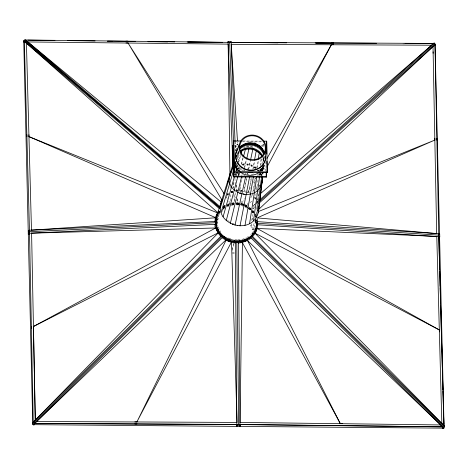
<?xml version="1.0" encoding="UTF-8"?>
<svg xmlns="http://www.w3.org/2000/svg" width="468" height="468" viewBox="0 0 468 468"><rect width="100%" height="100%" fill="white"/><g stroke="black" fill="none" stroke-linecap="round" stroke-linejoin="round"><path stroke-width="0.35" stroke-dasharray="2.34 1.75" d="M217.088 219.556L217.158 218.977L217.047 219.51M217.661 216.83L217.105 221.545L217.55 224.242M236.785 148.555L236.135 148.631L235.983 149.772M236.1 148.719L236.299 149.157M238.797 204.756L238.177 204.674L238.358 203.568L238.978 203.65M238.405 203.615L238.469 203.042L238.241 204.101L238.873 204.183M247.028 165.198L247.209 164.093L247.829 164.174L247.648 165.28L247.028 165.198L247.186 164.637M247.209 164.093L247.098 165.034L247.636 165.105L247.783 164.204M262.612 145.162L263.227 145.595L263.572 144.413L262.776 144.401L262.612 145.162L263.578 144.612M262.776 144.401L263.414 145.367M256.008 223.218L255.721 219.176M263.794 167.345L264.051 165.222M263.794 167.456L264.063 165.567A15.064 13.964 12.1 0 1 263.32 167.638M261.735 175.757L261.916 174.342M262.367 170.797L262.548 169.381L261.881 169.018L259.681 171.756M261.945 175.828L262.127 174.412M262.747 169.457L262.571 170.873L262.776 169.439M262.835 168.749L263.104 166.626M255.961 223.774L256.406 220.258M262.87 168.714L263.139 166.544M262.232 171.025L262.782 166.696M263.425 161.641L263.794 158.757L263.268 157.628M257.546 200.795L257.371 204.943M257.64 200.076L258.781 191.418M259.447 186.369L259.641 184.93M261.162 173.388L260.875 175.553L260.044 173.774M261.542 170.492L261.922 167.602M262.402 163.993L263.069 158.933L263.794 158.757L264.291 161.782M256.014 213.782L256.201 212.361M256.575 209.506L256.856 207.371M256.95 206.657L257.418 203.094M257.786 200.245L257.973 198.818M258.348 195.969L258.535 194.542M259.564 186.703L259.752 185.293M261.045 175.389L261.232 173.973M261.606 171.142L261.881 169.018L262.963 166.462M259.828 175.149L260.027 173.704M259.424 175.225L259.834 172.329M260.032 170.902L260.331 168.784M260.828 165.251L261.817 158.19M259.173 175.354L259.377 173.915M256.154 193.185L255.241 199.543L254.381 198.526M256.563 190.359L258.605 176.231M258.71 175.523L259.015 173.406M260.138 165.619L261.056 159.249M253.597 191.084L255.633 178.308M257.33 167.684L258.547 160.062M252.708 193.132L252.246 195.975L251.146 195.191M252.825 192.418L255.136 178.179M256.756 168.228L257.997 160.582M250.017 193.272L248.859 192.447L251.486 178.086M253.2 168.755L254.639 160.887M251.246 177.787L248.391 193.231L246.478 192.483M252.802 169.363L254.247 161.542M245.846 192.231L243.933 191.482L246.788 177.91M247.537 174.342L247.835 172.914M248.584 169.34L250.38 160.793M246.852 177.811L244.167 190.611L246.847 191.658M247.595 174.254L247.894 172.832M248.643 169.281L250.427 160.77M214.385 227.144L214.689 225.728M216.936 224.441L219.217 213.812A19.592 18.164 12.1 0 1 219.966 212.665M219.866 211.472L219.983 210.939M223.681 206.897L223.452 207.956L223.844 208.418L224.558 207.014L224.166 206.546L223.681 206.897L224.073 207.365M224.049 207.131L223.54 207.833L223.879 208.237L224.301 207.938L223.961 207.535M223.844 208.418L224.166 206.546M227.934 193.612L228.208 194.606L227.723 194.957L228.267 194.068L227.934 193.612L227.448 193.963L227.84 194.431L228.326 194.08L227.928 193.664L227.331 194.495M235.158 167.755L235.755 166.877L236.036 167.866L235.544 168.217L235.158 167.755L235.755 166.877M235.24 167.632L235.661 167.328L236.001 167.731L235.579 168.035L235.328 167.234L235.544 168.217M229.683 203.668L227.717 204.545L229.653 203.808M227.922 205.458L228.15 204.399L228.717 204.177L228.741 205.78L228.173 205.996L227.922 205.458L228.501 205.159L228.717 205.627L228.22 205.821L228.004 205.347M228.173 205.996L228.15 204.399M228.22 205.821L228.091 204.949M228.717 204.177L228.741 205.78M231.613 192.038L232.11 191.851L232.327 192.319L231.83 192.512L231.613 192.038L232.198 191.447L232.356 192.471L231.783 192.687L231.642 191.617L232.216 191.4L232.467 191.939L231.894 192.161L231.642 191.617M228.717 205.627L228.805 205.224M231.783 192.687L231.701 191.64M232.356 192.471L232.216 191.4M233.058 204.715L233.193 203.083L233.058 204.715L233.678 204.645L233.807 203.013L231.672 203.27M233.678 204.645L233.661 203.586M236.352 190.798L237.001 190.318L237.095 190.897M233.585 204.071L233.807 203.013M233.743 204.083L233.122 204.545L233.041 204.048L233.573 203.984M236.884 190.845L237.001 190.318L237.048 190.862M243.53 164.104L242.91 164.566L242.927 165.239L243.547 165.169L243.565 164.057L242.945 164.133L242.833 164.66L243.612 164.601L242.991 165.069M242.927 165.239L242.945 164.133M243.448 164.59L243.565 164.057M237.276 198.619L237.44 204.071L235.89 203.878L240.008 204.212M237.241 198.976L237.44 204.071L237.446 202.989L240.148 203.34M238.177 204.674L238.393 203.615M241.318 190.897L241.231 191.301L241.342 190.353L241.16 191.459L241.225 190.88L241.892 191.008M247.244 164.133L247.157 164.537L247.695 164.607M247.648 165.28L247.829 164.174M243.108 205.306L241.231 204.569L244.378 198.438M241.359 201.334L241.47 203.656L243.442 204.422M232.28 249.462L233.649 243.085M232.303 250.421L233.824 243.337M251.029 166.146L251.369 165.081L251.954 165.309L251.614 166.374L251.029 166.146L251.392 165.134L251.111 166L251.614 166.198L251.954 165.309M251.614 166.374L251.702 165.795M243.284 205.341L243.395 204.814M247.981 207.774L246.232 206.528L248.122 202.972M255.171 168.386L255.276 167.801L254.779 167.497L255.148 167.041L255.651 167.398L255.171 168.386L254.668 168.03L254.838 167.491M255.148 167.041L255.037 167.567L255.54 167.93M257.862 170.182L257.687 170.709L258.201 170.258M250.86 207.856L249.731 209.02L250.555 209.611L248.028 207.581M250.819 208.044L249.736 209.02L250.474 208.201L249.415 207.447M254.481 198.046L254.592 197.519M260.138 174.541L260.822 173.798L260.138 174.541L259.886 174.002L260.46 173.786L260.705 174.324M252.31 211.554L252.392 211.15L251.971 211.454L252.451 211.162L252.34 211.688M260.77 173.774L260.185 174.365L260.272 173.961M263.326 165.379L263.232 165.824L263.964 166.011L262.829 168.708M256.429 220.802L255.809 220.873L255.943 219.235L253.662 229.607L252.667 229.846L250.608 225.436L250.912 224.014M251.673 220.475L253.042 214.098L252.264 213.174M253.662 229.607L251.497 224.956L251.802 223.54M252.562 219.995L253.323 216.456M257.043 201.568L256.985 202.117L256.739 201.497M255.019 216.011L254.996 214.414L255.967 215.444M252.667 229.846L254.487 221.346M256.406 220.639L255.873 220.703L255.879 219.796L255.961 220.299M255.481 227.191L255.61 226.588L254.82 228.466M244.536 167.281L246.379 159.512M239.347 190.166L242.617 176.301M243.922 170.756L244.413 168.679M244.577 167.983L246.566 159.565M241.821 175.74L242.161 174.336M238.616 175.412L239.16 173.33M239.879 170.545L240.423 168.462M243.091 158.196L241.33 164.988C246.466 163.882 252.076 165.064 256.09 168.527M238.44 175.728L239.16 172.967M238.083 175.547L238.633 173.47M238.183 175.301L239.095 171.838M239.277 171.148L240.183 167.69M242.763 157.874L241.09 164.227C246.507 163.063 252.41 164.309 256.639 167.959M243.547 204.001L241.523 203.206L241.277 204.142L246.028 206.002L248.379 207.675M235.293 175.605L235.673 174.248M236.621 170.849L237.001 169.492M235 175.541L235.591 173.435M236.381 170.633L237.943 165.052M238.715 162.314L240.634 155.47M234.813 175.284L235.392 173.242M236.159 170.522L236.545 169.159L235.228 166.333M234.544 174.821L234.942 173.423M235.737 170.633L237.516 164.379M237.709 163.695L240.423 154.153M222.206 211.53L224.254 204.551M226.307 197.572L227.126 194.776M235.082 167.667L235.691 165.59L235.123 162.139M235.176 165.959L236.2 162.484M237.229 159.015L239.078 152.767L236.34 156.78M235.205 163.332L235.825 161.255M236.866 157.798L238.528 152.264L236.983 154.183M236.463 156.856L236.878 155.505L236.211 155.142M218.696 213.466L219.521 210.775M235.936 149.479L236.328 149.198M218.714 214.326L219.51 212.449M217.632 217.567L219.217 213.812M254.025 230.344L254.551 229.092M250.836 197.8L252.878 193.922M255.598 188.756L257.295 185.527M265.116 170.668L266.134 168.726M247.613 192.717L250.491 187.639M253.363 182.555L255.522 178.741M257.324 175.564L258.038 174.295M259.839 171.118L261.635 167.942M246.028 206.002L246.525 205.165L248.695 206.71M219.205 212.062L220.059 210.998M254.668 168.03L255.072 167.497L255.51 167.807L255.189 168.205L254.75 167.895M218.731 212.788L220.873 210.132M255.282 167.86L255.651 167.398M260.612 171.779L262.548 169.381M250.749 234.714L251.608 233.643M252.041 233.111L253.328 231.502M248.964 208.096L250.14 208.933L250.86 208.254L249.233 207.096M253.182 205.762L255.195 203.949M255.739 203.463L257.365 202M253.539 205.592L255.171 204.13M255.709 203.638L257.341 202.17M253.328 206.991L254.405 206.002M256.575 204.042L257.663 203.065M252.498 209.079L254.662 207.125M252.843 208.915L254.475 207.447M250.07 202.679L252.275 200.766M254.481 198.853L255.586 197.894M235.439 166.959L237.124 165.742M236.147 167.339L235.661 167.69L235.269 167.222M235.422 167.965L237.563 166.421M227.331 193.898L228.454 193.091M226.886 195.372L228.179 194.472L227.84 194.068M224.149 206.107L225.172 205.37L224.113 206.265M223.341 206.879L225.436 205.37M223.575 207.225L225.266 206.008M223.458 207.786L224.558 207.014M223.417 207.979L224.541 207.166M223.657 207.88L224.798 207.067M224.447 207.54L223.956 207.891L223.569 207.423L224.055 207.078L224.447 207.54L223.967 207.839L223.628 207.435M246.771 237.58L248.473 236.352M250.608 225.436L251.497 224.956M230.894 191.781L232.871 191.026M231.531 192.149L232.105 191.933M231.917 192.108L232.415 191.915M231.332 192.594L232.584 192.12M227.805 204.288L229.648 203.586M227.676 204.896L230.747 203.726M228.402 204.937L228.969 204.721M226.939 205.692L229.396 204.756M226.898 205.885L229.355 204.949M242.102 239.359L246.104 237.832M236.317 190.277L237.738 190.119M231.537 203.042L234.193 202.738M231.642 203.404L234.333 203.1M231.373 203.65L233.889 203.364M233.128 203.644L233.906 203.592M231.888 203.972L234.047 203.726M231.882 204.142L233.766 203.925M231.841 204.335L233.789 204.118L233.696 203.539L233.082 203.609L233.175 204.188M255.832 219.767L256.446 219.697M255.791 220.2L256.324 220.141M256.493 220.241L255.715 220.293L255.809 220.873M237.785 239.856L240.663 239.528M227.752 204.399L229.185 204.34M402.907 43.881L404.37 43.893M243.091 140.979L261.688 141.137M234.345 141.664L239.353 141.705M242.213 141.728L262.244 141.898M234.252 145.449L236.399 145.466M260.717 145.671L264.291 145.7M234.801 146.209L237.662 146.232M246.25 146.303L252.685 146.361M261.273 146.431L264.133 146.455M232.339 252.305L234.333 252.316M247.098 164.619L247.724 164.707M239.16 189.955L241.307 190.236M241.289 190.798L241.827 190.868M239.183 190.862L243.933 191.482M236.182 202.509L241.523 203.206M237.416 203.124L240.119 203.481M236.053 203.112L240.055 203.638M236.205 203.475L238.382 203.761M235.89 203.872L238.908 204.229M239.23 204.305L241.231 204.569M238.247 204.516L238.785 204.586M234.889 239.657L237.065 239.938M232.362 253.346L234.363 253.609M241.5 203.521L246.73 205.709L245.413 205.195M254.27 142.582L255.75 143.161M251.257 165.614L251.837 165.842M251.146 165.619L251.725 165.847M243.378 174.816L245.203 175.529M247.519 191.921L248.859 192.447M244.027 204.188L246.525 205.165M241.394 203.814L244.518 205.037M245.144 205.282L248.561 207.318M244.401 205.598L241.272 204.376L244.132 204.534L247.443 207.166M245.027 205.844L246.279 206.335M243.734 205.551L246.232 206.528M232.052 223.177L234.597 224.172M228.6 237.949L231.993 239.277M249.087 208.178L253.334 212.735M247.9 208.032L250.017 209.535L249.853 210.29L248.795 209.541M249.38 207.599L250.439 208.354M249.105 207.704L250.731 208.863M248.403 208.073L250.567 209.617M246.899 207.318L245.899 206.61A19.592 18.164 12.1 0 0 243.922 205.668M246.735 208.079L245.735 207.365A19.592 18.164 12.1 0 0 238.832 205.066M227.471 220.323L229.677 221.891M249.772 208.827L250.614 209.436M252.779 210.547L254.013 212.016M252.158 211.273L253.516 212.887M258.576 169.989L259.483 171.066M258.196 170.282L258.535 170.685L258.623 170.288L258.114 170.99L257.774 170.586M258.172 170.358L258.564 170.82L258.681 170.293L258.19 170.644L257.804 170.176M257.926 170.457L259.219 171.99M238.124 169.919L239.522 171.586M235.644 167.404L236.036 167.866M238.586 171.598L236.545 169.159L237.188 168.813L235.691 165.59M254.27 196.952L256.072 199.093M252.539 210.255L253.802 211.758M252.743 210.699L253.978 212.168M252.831 211.361L254.089 212.864M251.948 211.226L253.51 213.121M252.036 211.951L253.206 213.344M227.506 193.968L227.846 194.372M227.419 194.372L227.758 194.776M223.938 207.605L224.33 208.073M219.937 230.683L220.849 231.765M250.146 208.927L250.965 209.904M226.407 197.28L227.191 198.508M228.758 200.965L229.934 202.808M260.805 173.482L261.682 175.36M260.682 174.178L260.465 173.71L259.968 173.897L260.185 174.365M256.938 200.965L257.517 202.205M256.85 201.047L257.096 201.585M255.031 214.005L255.575 215.163M255.054 215.748L255.592 216.912M255.007 215.947L256.09 218.269M218.176 226.898L219.644 230.051M263.069 158.933L263.636 162.384M256.441 220.387L256.675 221.803M243.442 164.502L243.547 165.169M236.381 190.388L236.48 190.967M217.661 224.915L217.883 226.266M237.522 141.669L237.615 143.126M238.13 151.129L238.879 162.77M239.113 166.409L239.487 172.23M239.534 172.955L239.674 175.143M240.423 186.785L240.798 192.605M235.041 141.318L235.427 151.263M235.86 162.414L236.2 171.142M236.317 174.055L236.375 175.506M236.732 184.772L236.972 190.786M235 141.506L235.369 150.965M235.819 162.601L236.135 170.604M236.276 174.242L236.334 175.699M236.703 185.152L236.931 190.973M234.737 173.031L234.819 175.219M234.936 178.138L235.164 183.977M235.503 192.74L235.702 197.847M233.567 182.561L233.772 187.849M234.018 194.22L234.339 202.398M233.503 182.216L233.731 188.037M234.012 195.314L234.357 204.042M266.093 161.431L266.181 164.999M265.918 161.472L266.134 170.756M230.092 185.89L230.121 188.083M230.209 194.659L230.309 201.965M262.139 167.825A14.303 13.262 12.1 0 1 259.939 170.557M253.627 173.95A14.303 13.262 12.1 0 1 251.187 174.33M248.707 174.312A14.303 13.262 12.1 0 1 247.467 174.149M246.25 173.885A14.303 13.262 12.1 0 1 245.056 173.529M237.077 167A14.303 13.262 12.1 0 1 235.416 161.636M235.784 157.5A14.303 13.262 12.1 0 1 239.335 151.568M263.326 157.734A14.303 13.262 12.1 0 1 263.858 160.489M264.484 164.882A15.333 14.221 12.1 0 1 263.63 167.216M263.039 168.31A15.333 14.221 12.1 0 1 261.126 170.802M238.598 170.609A15.333 14.221 12.1 0 1 235.158 165.227M237.715 151.79A15.333 14.221 12.1 0 1 238.592 150.883M243.477 147.829A15.333 14.221 12.1 0 1 245.355 147.244M246.648 146.987A15.333 14.221 12.1 0 1 253.27 147.315M263.888 156.306A15.333 14.221 12.1 0 1 264.315 157.494M263.607 165.666A15.333 14.221 12.1 0 1 258.137 170.838M242.851 170.709A15.333 14.221 12.1 0 1 235.527 161.986M245.039 170.668A14.303 13.262 12.1 0 1 240.341 167.743M264.233 156.452A14.303 13.262 12.1 0 1 264.461 158.541M222.23 210.062A19.592 18.164 12.1 0 1 224.406 208.301M226.834 206.874A19.592 18.164 12.1 0 1 229.495 205.803M230.876 205.417A19.592 18.164 12.1 0 1 233.731 204.931M235.913 204.838A19.592 18.164 12.1 0 1 238.101 204.972M255.592 220.516A19.592 18.164 12.1 0 1 255.873 223.236M255.048 214.543A20.633 19.13 12.1 0 1 256.054 216.912M254.574 229.759A19.592 18.164 12.1 0 1 253.633 231.572M217.053 220.112A19.592 18.164 12.1 0 1 217.24 218.755M218.726 214.25A19.592 18.164 12.1 0 1 220.124 211.91M223.441 208.389A19.592 18.164 12.1 0 1 224.564 207.546M226.998 206.119A19.592 18.164 12.1 0 1 229.653 205.048M231.034 204.662A19.592 18.164 12.1 0 1 233.895 204.177M236.077 204.083A19.592 18.164 12.1 0 1 243.237 205.405M255.61 219.082A19.592 18.164 12.1 0 1 256.031 222.481M262.642 168.936A15.064 13.964 12.1 0 1 261.185 170.925M238.189 170.732A15.064 13.964 12.1 0 1 235.252 165.912M236.983 153.679A15.064 13.964 12.1 0 1 238.627 151.819M263.221 156.575A15.064 13.964 12.1 0 1 264.315 160.114M262.899 166.702A14.303 13.262 12.1 0 1 260.272 170.82M239.089 170.639A14.303 13.262 12.1 0 1 237.282 168.369M236.913 167.755A14.303 13.262 12.1 0 1 235.217 161.7M236.322 156.294A14.303 13.262 12.1 0 1 238.674 152.82M262.367 156.517A14.303 13.262 12.1 0 1 263.695 161.249M236.352 156.406A14.303 13.262 12.1 0 1 236.399 155.019M248.42 142.178A15.058 13.964 12.1 0 1 251.685 142.137M248.549 169.1A14.227 13.192 12.1 0 1 247.338 168.843M237.095 159.395A14.227 13.192 12.1 0 1 236.638 157.347M228.606 204.709L228.033 204.925L228.285 205.464L228.858 205.247L228.606 204.709"/><path stroke-width="0.7" d="M215.777 222.903L216.421 215.11L217.866 213.624M240.113 422.592L242.418 242.442L242.143 241.465L236.831 242.085L228.618 241.312L222.154 236.328L216.783 230.402L215.818 222.715L29.496 231.678L33.24 422.159L218.802 232.327L216.637 227.676L215.649 227.974L33.439 326.512L35.258 420.159M237.305 242.213L238.376 241.897L239.973 426.418L240.16 424.453L237.077 424.429L236.861 425.43L236.884 426.389L235.287 241.874L236.276 242.208M256.294 230.882L256.792 222.095M266.081 147.824L265.292 159.834A15.064 13.964 12.1 0 1 245.261 168.989A15.064 13.964 12.1 0 1 237.539 148.97M233.28 163.344L216.655 216.573C210.612 244.156 256.417 250.538 257.201 221.885M216.315 220.369L216.427 219.428L216.245 220.533M262.653 176.869L258.318 212.77C251.088 237.177 211.366 223.798 222.154 200.047M229.466 177.39L229.531 176.816L229.419 177.343M243.723 193.717L243.652 194.296L244.273 194.372M258.313 211.074L258.377 210.553M261.887 181.508L261.828 182.011L262.016 181.075L261.834 182.181L261.951 181.648M258.318 212.77L262.595 177.249M262.337 179.373C261.32 204.762 220.217 195.121 230.923 171.984M263.004 173.897C261.325 172.359 264.326 172.862 262.308 173.523M256.493 217.094L261.559 177.179M253.516 220.797L259.629 176.588M249.59 223.622L256.844 176.571M258.225 159.19L259.237 152.937L259.763 152.439M244.98 225.383L253.463 176.541M254.516 160.109L256.236 150.795C251.246 148.227 244.694 148.315 240.236 151.93M240.008 225.956L249.573 176.986M250.532 160.085L252.948 148.754M221.797 202.574L24.991 39.528L23.575 40.868L23.4 41.681L24.143 42.366L24.318 41.553M24.283 41.477L25.734 39.991L229.636 42.372L433.503 43.436L434.134 42.986L435.614 44.355L434.731 45.841L434.983 44.799L435.614 44.355M25.705 40.137L220.112 206.698M26.395 43.284L23.575 40.868M27.811 41.944L228.162 44.138L229.952 175.658M28.22 231.227L28.396 230.414L29.466 230.233L215.947 221.458M28.396 230.414L28.291 234.105L29.32 234.117L29.431 230.385M31.491 230.285L26.424 43.132L218.351 213.127M31.555 233.169L215.649 227.974L217.918 232.836L220.767 236.422M34.012 422.692L222.165 236.34L222.955 237.118L221.516 235.562L33.269 422.007L32.386 423.645L33.866 425.014L34.573 424.341L34.749 423.376L36.773 421.37L226.494 239.417L231.455 241.57L236.129 242.184M33.866 425.014L34.749 423.376L222.996 236.925M36.738 421.522L237.06 422.417L231.496 241.377M227.857 42.395L228.027 41.582L231.116 41.611L235.041 141.318M228.062 42.506L228.027 41.582M230.94 42.424L231.116 41.611M231.215 44.314L431.537 45.209L433.503 43.436L434.983 44.799L438.756 235.135L443.904 425.634M215.374 217.679L217.444 212.683L218.802 210.986M214.929 221.452L215.403 217.544L28.975 136.633L28.928 134.72M217.409 212.835L28.975 136.633M214.999 224.33L215.619 228.109M216.362 217.93L217.515 215.104M217.749 214.695L217.86 214.168L217.638 214.701M240.944 140.962L233.789 140.897L233.631 141.652L234.351 172.376L267.257 172.651L266.696 141.178L263.835 141.155M216.017 224.336L28.466 233.292M216.468 224.353L216.45 225.459M221.926 201.205L222.013 200.801M216.637 227.676C218.053 232.52 221.539 236.662 225.909 239.224M217.766 229.671L217.877 229.144M218.129 229.683L218.246 229.156M229.431 177.735L229.572 176.857L229.484 177.261M230.373 173.891L230.56 173.452M217.883 232.988L33.439 326.512M220.557 233.468L220.674 232.941M233.38 176.91L232.818 145.431L233.38 176.91L266.286 177.185L266.345 172.148M234.351 172.376L233.789 140.897M222.247 237.785C225.652 240.423 230.841 242.646 235.269 243.015M224.324 237.03L224.435 236.504M224.815 237.334L224.716 237.919L224.213 237.563M225.962 240.435L136.913 421.896L231.215 242.482M226.494 239.417L231.455 241.57M229.478 239.768L228.975 239.575L228.805 240.119L229.033 239.587M234.766 240.529L234.655 241.055L234.035 240.973M236.79 242.278L238.621 424.441L442.523 426.822L443.939 425.482L254.422 232.625L256.365 228.015L439.329 329.946L439.382 331.859M238.352 243.044C242.793 242.757 247.946 240.651 251.141 238.031M239.312 241.09L239.429 240.558M239.815 241.546L239.932 241.014M442.441 426.974L442.266 427.787L443.009 428.472L444.425 427.132L444.6 426.319L251.854 235.819C252.106 238.113 230.929 245.893 246.402 240.02M242.389 242.576L340.3 423.616L342.348 423.634M244.975 239.704L245.092 239.171M244.969 241.599L247.057 239.593L340.3 423.616M266.696 141.178L266.818 154.077M247.057 239.593L251.205 236.767L251.854 235.819M247.549 240.616L440.458 424.786L443.184 427.658L443.009 428.472M240.131 424.605L442.523 426.822L250.398 237.346L251.252 236.574L443.231 426.155M252.65 234.094L252.562 234.491L252.884 234.094M252.556 236.691C255.54 233.514 257.804 228.653 257.757 224.693M254.381 232.818L256.324 230.736M255.259 229.934L255.376 229.402M255.376 229.928L255.604 228.87L255.019 228.641M256.909 223.254L438.756 235.135M256.739 224.681L439.78 236.773L439.604 237.586L438.575 237.574M257.687 221.809L257.201 218.527M255.276 233.304L439.329 329.946M257.312 228.46L436.784 236.445L441.845 423.599M431.502 45.361L260.547 193.588M432.982 46.724L434.983 44.799L258.839 203.364M433.965 43.799L434.134 42.986M436.685 233.713L433.011 46.572L258.57 209.506M438.691 233.848L439.709 233.895L439.78 236.773M440.429 424.938L240.142 422.44M235 225.295L245.659 176.477M246.899 158.149L249.052 148.245M230.309 223.458L241.652 176.442M243.623 156.16L245.39 149.374M226.249 220.568L237.721 176.933M241.213 153.416L241.979 150.673M223.096 216.813L234.427 176.647M221.071 212.454L233.31 171.317M220.305 207.792L233.321 165.526M227.565 183.029L228.63 179.601M229.905 175.482L230.97 172.048M232.233 167.983L233.28 164.607M236.124 152.334L239.347 144.319M216.655 216.573L218.322 212.618M240.336 192.845L240.113 193.383L239.528 193.155M260.857 185.463L261.08 184.93M255.236 229.882L255.604 228.87M267.152 166.789L331.391 44.688L333.438 44.7M267.029 158.412L331.391 44.688M263.221 169.065C265.409 168.474 262.267 167.708 263.975 169.164M251.205 236.767L254.422 232.625M443.184 427.658L444.6 426.319M259.529 200.047L433.503 43.436L404.984 43.442M259.307 201.609L434.245 44.121M237.013 144.77C239.177 144.296 235.971 143.495 237.662 144.858M236.603 173.306C238.768 172.832 235.562 172.031 237.253 173.388M221.323 234.111L220.837 234.462L220.446 234M257.763 217.602L434.866 140.067L258.219 211.624M237.656 168.708L237.972 168.673M218.018 230.215L218.585 229.993M244.29 240.447L244.863 240.23M237.457 242.196L240.219 241.874M31.52 230.133L216.403 217.737M242.143 241.465L244.998 241.453M286.656 42.822L228.091 42.354L232.888 165.298M315.145 42.974L376.5 43.29M238.621 424.441L34.749 423.376L33.269 422.007M34.72 423.522L237.048 424.581M331.315 42.904L333.368 42.916M107.757 41.383L112.139 41.418M147.941 41.722L167.661 41.886M188.118 42.062L222.458 42.354M231.221 42.424L277.98 42.822M315.97 43.144L333.503 43.29M254.996 145.624L257.856 145.647M234.515 171.616L267.421 171.896M233.544 176.155L266.444 176.43M134.866 421.879L136.925 421.896M134.883 423.891L136.943 423.909M237.06 425.576L240.142 425.605M444.085 428.144L32.772 424.663L23.774 42.132M125.886 41.166L127.939 41.184M125.956 42.945L128.01 42.962M340.312 425.628L342.371 425.646M27.893 40.166L54.926 40.482M67.345 40.628L95.103 40.95M107.523 41.096L135.281 41.424M148.432 41.576L174.734 41.886M187.147 42.026L214.911 42.354M257.441 221.656L438.721 233.696L439.651 269.55M257.821 217.959L436.714 233.561M237.937 168.661C239.517 168.041 236.609 167.684 238.072 168.714M257.833 210.506L258.371 210.577M258.4 210.676L257.862 210.606L258.435 210.717M237.206 225.471L237.826 225.553M233.918 241.506L234.538 241.587M254.089 143.261C257.675 144.261 260.764 146.502 262.893 149.538M232.409 224.16L232.994 224.388M228.922 239.593L229.501 239.821M258.927 146.104L260.471 147.198L262.8 149.976A14.303 13.262 12.1 0 1 264.297 153.2M257.792 151.398L259.336 152.492L261.665 155.271A14.303 13.262 12.1 0 1 262.367 156.517M257.698 151.837L259.243 152.931L261.571 155.709M256.236 150.795L259.237 152.937L260.436 154.358M224.295 237.428L224.734 237.738M219.252 208.512L24.318 41.33L29.496 231.678M32.555 422.832L34.035 424.201M261.665 148.625L260.471 147.198L257.464 145.062A14.303 13.262 12.1 0 0 239.335 148.058M260.53 153.919L259.336 152.492L256.329 150.351L252.86 148.994A14.303 13.262 12.1 0 0 240.259 151.404M224.055 193.588L128.004 42.962L222.171 200.357M258.646 206.786L258.863 208.114M216.128 225.026L216.362 226.459M231.245 44.162L237.475 140.944M229.636 42.372L233.678 146.022M439.692 271.007L440.107 286.322M440.148 287.785L440.587 303.831M440.628 305.288L441.517 338.112M441.558 339.569L442.933 389.897M442.968 391.353L443.389 406.669M443.43 408.131L443.863 424.178M441.342 330.069L441.388 331.987M26.869 134.819L26.916 136.744M435.07 44.881L439.516 233.953M439.587 236.878L444.033 425.95M436.831 138.288L436.872 140.207M434.825 138.154L434.866 140.072M266.988 161.22L267.257 172.651M266.169 172.189L266.286 177.185M31.379 326.6L31.426 328.524M433.081 51.837L433.111 53.299M31.59 233.017L35.293 420.007M240.417 150.643A14.303 13.262 12.1 0 1 262.53 155.756M259.208 172.464A15.333 14.221 12.1 0 1 240.066 171.908M252.533 172.581A15.333 14.221 12.1 0 1 248.543 172.546M239.628 147.812A15.333 14.221 12.1 0 1 241.71 146.314M242.272 145.998A15.333 14.221 12.1 0 1 263.273 151.398M263.601 151.942A15.333 14.221 12.1 0 1 264.198 153.077M239.903 148.923A14.303 13.262 12.1 0 1 263.665 154.422M257.072 222.487A20.633 19.13 12.1 0 1 232.368 240.991A20.633 19.13 12.1 0 1 217.784 213.823M265.619 156.657A15.064 13.964 12.1 0 1 247.04 170.036A15.064 13.964 12.1 0 1 237.44 149.409M239.429 147.613A14.303 13.262 12.1 0 1 253.363 143.091A14.303 13.262 12.1 0 1 264.391 152.761M240.142 147.789A14.303 13.262 12.1 0 1 264.133 153.954M256.768 224.096L256.698 224.669L256.768 224.096M258.506 210.138L258.324 211.244L258.506 210.138M252.773 233.614L252.544 234.673L253.141 233.158L252.773 233.614M219.866 207.751L25.026 40.657L219.855 207.763M243.144 156.581A13.607 12.613 12.1 0 0 265.695 151.094A13.607 12.613 12.1 0 0 248.724 135.451A13.607 12.613 12.1 0 0 243.144 156.581M243.664 156.084A12.852 11.916 12.1 0 0 264.964 150.907A12.852 11.916 12.1 0 0 248.935 136.129A12.852 11.916 12.1 0 0 243.664 156.084"/></g></svg>
